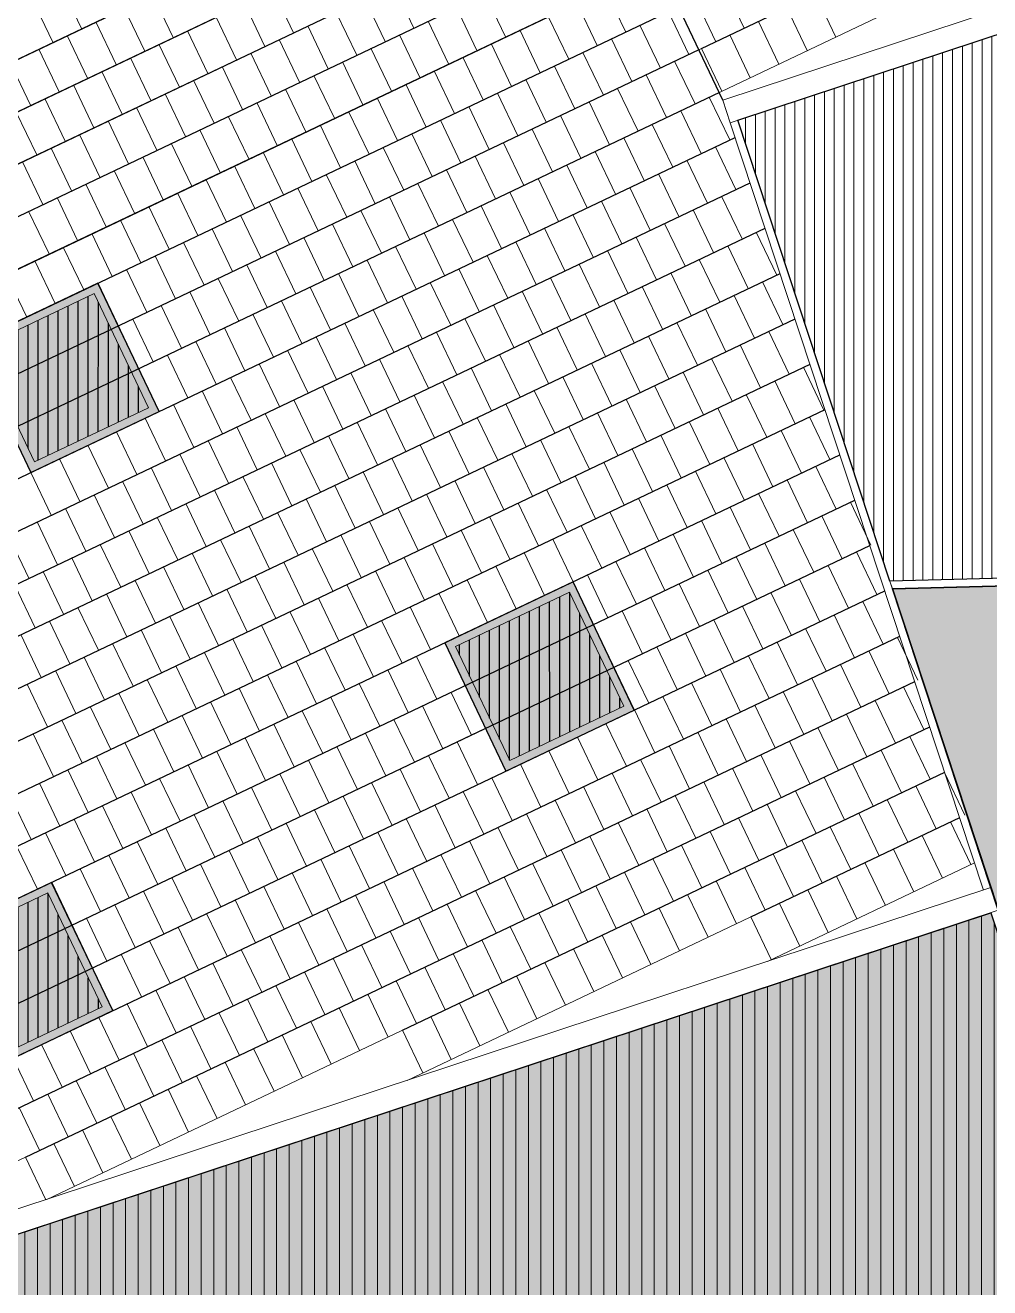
# Model space of a CAD drawing. Header units: metres. Extents: x 679599 to 680028, y 2748524 to 2748840.
# Drawn here: x 679663.39 to 679675.6, y 2748674.67 to 2748690.66 of the extents above; entities that cross this region are included whole.
import ezdxf

# ---------------------------------------------------------------- set-up
doc = ezdxf.new("R2010")
doc.units = ezdxf.units.M
doc.header["$LTSCALE"] = 5
doc.layers.add('00-AUX', color=2, linetype='Continuous', plot=False)
doc.layers.add('00-AUX Tree Pit', color=2, linetype='Continuous', plot=False)
for name, color, linetype, lineweight, plot in [('02-L-B-Channel', 140, 'Continuous', 5, False), ('02-L-B-Curb', 11, 'Continuous', 5, False), ('02-L-B-Gutter', 170, 'Continuous', 5, False)]:
    doc.layers.add(name, color=color, linetype=linetype, lineweight=lineweight, plot=plot)
for name, color, linetype, lineweight, true_color in [('02-L-Joints-Paviment_07_Precast Concrete Blocks 60X40', 7, 'Continuous', 5, 0x999999), ('03-TR-Pavement_02_Sealed Gravel', 7, 'Continuous', 5, 0x38321e), ('03-TR-Pavement_04_Dry Meadow_2', 7, 'Continuous', 5, 0xe2c75d), ('03-TR-Pavement_07_Precast Concrete Blocks 60X40', 7, 'Continuous', 5, 0x999999)]:
    doc.layers.add(name, color=color, linetype=linetype, lineweight=lineweight, true_color=true_color)
doc.layers.add('03-TR-Pavement_00_Dry Swale', color=7, linetype='Continuous', true_color=0x6e5d3a)
doc.layers.add('03-TR-Tree Pit_White', color=7, linetype='Continuous', true_color=0xfcfcfc)
doc.layers.add('03-TR-Pavement_04_Dry Meadow_', color=54, linetype='Continuous', lineweight=5)
doc.layers.add('04-BK-Tree Pit', color=6, linetype='Continuous', lineweight=5)
doc.layers.add('03-TR-Tree Pit_Green', color=46, linetype='Continuous')

# ---------------------------------------------------------------- blocks, each defined once
blk = doc.blocks.new('Escocell Quadrat')
at = {"layer": '03-TR-Tree Pit_Green'}
h = blk.add_hatch(dxfattribs=at)
h.set_pattern_fill('ANSI31', color=256, scale=0.04, angle=19.5514)
h.set_pattern_definition([(64.551379247, (-1794786.01457, -2189831.7944), (-0.114677314033, 0.0545720958565), [])])
h.paths.add_polyline_path([(-1.159, 0.359), (-2.759, 0.359), (-2.759, -1.241), (-1.159, -1.241)])
at = {"layer": '03-TR-Tree Pit_White'}
h = blk.add_hatch(color=256, dxfattribs=at)
h.dxf.hatch_style = 1
h.paths.add_polyline_path([(-2.859, 0.459), (-1.059, 0.459), (-1.059, -1.341), (-2.859, -1.341)])
at = {"ltscale": 0.3}
blk.add_lwpolyline([(-2.759, -1.241), (-1.159, -1.241), (-1.159, 0.359), (-2.759, 0.359)], close=True, dxfattribs=at)
at = {"layer": '02-L-B-Curb', "ltscale": 0.3}
blk.add_lwpolyline([(-2.859, -1.341), (-1.059, -1.341), (-1.059, 0.459), (-2.859, 0.459)], close=True, dxfattribs=at)

msp = doc.modelspace()

# ---------------------------------------------------------------- hatches: boundary and pattern name
at = {"layer": '03-TR-Pavement_00_Dry Swale', "ltscale": 0.3}
h = msp.add_hatch(dxfattribs=at)
h.set_pattern_fill('ANSI38', color=256, scale=0.0393, angle=315)
h.paths.add_polyline_path([(679677.036, 2748682.043), (679741.348, 2748683.712), (679741.767, 2748682.722), (679677.047, 2748681.043)], flags=16)
h.paths.add_polyline_path([(679744.176, 2748681.234), (679741.659, 2748685.273), (679697.808, 2748684.133), (679696.776, 2748684.105), (679696.777, 2748684.107), (679674.37, 2748683.524), (679675.712, 2748679.457)])
at = {"layer": '03-TR-Pavement_02_Sealed Gravel', "linetype": 'Continuous'}
h = msp.add_hatch(dxfattribs=at)
h.set_pattern_fill('ANSI31', color=256, scale=0.0393, angle=45)
h.set_pattern_definition([(90, (652974.11672, 2717198.73223), (-0.1247775, 0), [])])
h.paths.add_polyline_path([(679722.263, 2748703.307), (679726.603, 2748705.358), (679728.654, 2748701.019), (679724.315, 2748698.967)])
h.paths.add_polyline_path([(679741.598, 2748685.372), (679727.674, 2748707.713), (679672.412, 2748689.462), (679674.333, 2748683.624)])
at = {"layer": '03-TR-Pavement_04_Dry Meadow_', "linetype": 'Continuous'}
h = msp.add_hatch(dxfattribs=at)
h.set_pattern_fill('ANSI31', color=256, scale=0.0502, angle=45)
h.paths.add_polyline_path([(679675.614, 2748679.424), (679646.159, 2748669.696, 0.059065), (679658.889, 2748665.322, 0.177439), (679679.335, 2748668.166)])
h.paths.add_polyline_path([(679647.67, 2748667.684, -0.01484), (679644.536, 2748669.16), (679635.61, 2748666.212), (679651.811, 2748664.265, 0.114052)])
h.paths.add_polyline_path([(679651.867, 2748666.046, -0.047808), (679653.409, 2748664.072), (679674.409, 2748661.548, -0.099799), (679676.389, 2748665.507, -0.145707), (679658.635, 2748664.149, -0.03013)])
h.paths.add_polyline_path([(679679.911, 2748660.786), (679675.587, 2748661.306, 0.069752), (679675.219, 2748658.553)])
h.paths.add_polyline_path([(679679.728, 2748666.975, 0.178669), (679675.615, 2748661.403), (679681.816, 2748660.657)])
h.paths.add_polyline_path([(679711.728, 2748670.485), (679698.45, 2748673.093, 0.213675), (679684.065, 2748669.77, -0.035399), (679680.368, 2748667.362, 0.016103), (679679.815, 2748667.031), (679681.925, 2748660.644), (679681.956, 2748660.641), (679682.052, 2748660.686)])
h.paths.add_polyline_path([(679674.037, 2748657.991), (679674.037, 2748657.992, -0.078042), (679674.383, 2748661.45), (679653.478, 2748663.963, -0.114782), (679655.401, 2748658.336), (679654.208, 2748658.215, 0.136089), (679651.895, 2748664.154), (679635.645, 2748666.107), (679643.176, 2748643.305)])
at = {"layer": '03-TR-Pavement_04_Dry Meadow_2', "ltscale": 2, "transparency": 33554687}
h = msp.add_hatch(dxfattribs=at)
h.set_pattern_fill('AR-CONC', color=256, scale=0.0067, angle=290)
h.paths.add_polyline_path([(679675.614, 2748679.424), (679646.159, 2748669.696, 0.059065), (679658.889, 2748665.322, 0.177439), (679679.335, 2748668.166)])
h.paths.add_polyline_path([(679647.67, 2748667.684, -0.01484), (679644.536, 2748669.16), (679635.61, 2748666.212), (679651.811, 2748664.265, 0.114052)])
h.paths.add_polyline_path([(679651.867, 2748666.046, -0.047808), (679653.409, 2748664.072), (679674.409, 2748661.548, -0.099799), (679676.389, 2748665.507, -0.145707), (679658.635, 2748664.149, -0.03013)])
h.paths.add_polyline_path([(679679.911, 2748660.786), (679675.587, 2748661.306, 0.069752), (679675.219, 2748658.553)])
h.paths.add_polyline_path([(679679.728, 2748666.975, 0.178669), (679675.615, 2748661.403), (679681.816, 2748660.657)])
edge = h.paths.add_edge_path()
edge.add_arc((679694.439, 2748672.417), 3, -193.1437, 16.6989, ccw=False)
edge.add_arc((679694.968, 2748655.369), 18.063, 82.5424, 101.0129, ccw=False)
edge = h.paths.add_edge_path()
edge.add_line((679711.728, 2748670.485), (679698.45, 2748673.093))
edge.add_arc((679694.968, 2748655.369), 18.063, 78.887, 82.5422)
edge.add_arc((679694.968, 2748655.369), 18.063, 82.5422, 127.1322)
edge.add_arc((679665.231, 2748694.644), 31.2, 299.0226, 307.1322, ccw=False)
edge.add_arc((679685.219, 2748658.617), 10, 119.0226, 122.7128)
edge.add_line((679679.815, 2748667.031), (679681.925, 2748660.644))
edge.add_line((679681.925, 2748660.644), (679681.956, 2748660.641))
edge.add_line((679681.956, 2748660.641), (679682.052, 2748660.686))
edge.add_line((679682.052, 2748660.686), (679711.728, 2748670.485))
edge = h.paths.add_edge_path()
edge.add_arc((679652.332, 2748655.963), 3, 51.5648, 408.9175)
edge.add_line((679654.304, 2748658.225), (679655.401, 2748658.336))
edge.add_arc((679642.344, 2748657.015), 13.125, 5.776, 31.9675)
edge.add_line((679653.478, 2748663.963), (679674.383, 2748661.45))
edge.add_arc((679685.219, 2748658.617), 11.2, 165.3481, 183.198)
edge.add_line((679674.037, 2748657.992), (679674.037, 2748657.991))
edge.add_line((679674.037, 2748657.991), (679665.606, 2748653.979))
edge.add_line((679665.606, 2748653.979), (679665.082, 2748655.079))
edge.add_arc((679667.076, 2748655.867), 2.144, 149.0823, 201.5723, ccw=False)
edge.add_arc((679662.639, 2748658.469), 3, 330.0033, 621.2779)
edge.add_arc((679661.859, 2748653.384), 2.144, 29.3291, 81.2779, ccw=False)
edge.add_line((679663.728, 2748654.434), (679664.251, 2748653.334))
edge.add_line((679664.251, 2748653.334), (679643.176, 2748643.305))
edge.add_line((679643.176, 2748643.305), (679635.645, 2748666.107))
edge.add_line((679635.645, 2748666.107), (679651.895, 2748664.154))
edge.add_arc((679642.344, 2748657.015), 11.925, 6.2513, 36.775, ccw=False)

# ---------------------------------------------------------------- linework, layer by layer
at = {"layer": '00-AUX'}
for points in [[(679671.95, 2748690.369), (679908.36, 2748802.868)], [(679602.878, 2748661.487), (679670.371, 2748693.604)], [(679602.956, 2748660.859), (679670.63, 2748693.063)], [(679603.396, 2748660.404), (679670.889, 2748692.521)], [(679603.474, 2748659.776), (679671.147, 2748691.98)], [(679603.913, 2748659.321), (679671.406, 2748691.438)], [(679603.991, 2748658.694), (679671.664, 2748690.897)], [(679604.43, 2748658.238), (679671.923, 2748690.356)], [(679604.508, 2748657.611), (679672.181, 2748689.814)], [(679604.947, 2748657.155), (679672.378, 2748689.243)], [(679605.025, 2748656.528), (679672.567, 2748688.669)], [(679605.464, 2748656.072), (679672.757, 2748688.095)], [(679617.823, 2748661.289), (679672.946, 2748687.519)], [(679622.596, 2748662.896), (679673.136, 2748686.945)], [(679627.008, 2748664.331), (679673.325, 2748686.371)], [(679631.42, 2748665.766), (679673.515, 2748685.797)], [(679636.194, 2748667.373), (679673.704, 2748685.222)], [(679640.606, 2748668.808), (679673.894, 2748684.648)], [(679645.38, 2748670.415), (679674.083, 2748684.074)], [(679649.792, 2748671.85), (679674.273, 2748683.5)], [(679654.565, 2748673.458), (679674.462, 2748682.926)], [(679658.978, 2748674.893), (679674.652, 2748682.351)], [(679663.39, 2748676.328), (679674.841, 2748681.777)], [(679668.163, 2748677.935), (679675.031, 2748681.203)], [(679672.575, 2748679.37), (679675.22, 2748680.629)]]:
    msp.add_lwpolyline(points, dxfattribs=at)
at = {"layer": '00-AUX', "ltscale": 0.3}
msp.add_lwpolyline([(679727.674, 2748707.713), (679741.598, 2748685.372), (679674.336, 2748683.624), (679672.413, 2748689.46)], close=True, dxfattribs=at)
at = {"layer": '00-AUX', "color": 3}
msp.add_lwpolyline([(679672.221, 2748689.714), (679666.325, 2748702.106)], dxfattribs=at)
at = {"layer": '00-AUX'}
for points in [[(679674.368, 2748683.525), (679741.659, 2748685.273), (679744.176, 2748681.234), (679675.709, 2748679.456)], [(679744.176, 2748681.234), (679741.659, 2748685.273), (679697.808, 2748684.133), (679696.776, 2748684.105), (679696.777, 2748684.107), (679674.37, 2748683.524), (679675.712, 2748679.457)]]:
    msp.add_lwpolyline(points, close=True, dxfattribs=at)
at = {"layer": '00-AUX', "ltscale": 0.3}
msp.add_lwpolyline([(679635.61, 2748666.212), (679675.614, 2748679.424), (679681.816, 2748660.657), (679635.61, 2748666.212)], dxfattribs=at)
at = {"layer": '00-AUX Tree Pit', "ltscale": 0.3}
for points in [[(679663.458, 2748684.998), (679665.083, 2748685.772), (679664.309, 2748687.397), (679662.684, 2748686.624)], [(679669.475, 2748681.216), (679671.1, 2748681.99), (679670.327, 2748683.615), (679668.701, 2748682.842)], [(679662.87, 2748677.41), (679664.496, 2748678.183), (679663.722, 2748679.808), (679662.097, 2748679.035)]]:
    msp.add_lwpolyline(points, close=True, dxfattribs=at)
at = {"layer": '02-L-B-Channel'}
msp.add_lwpolyline([(679672.221, 2748689.714), (679727.609, 2748708.007), (679727.772, 2748707.745), (679672.316, 2748689.429)], close=True, dxfattribs=at)
msp.add_lwpolyline([(679674.368, 2748683.525), (679675.615, 2748679.741)], dxfattribs=at)
at = {"layer": '02-L-B-Curb'}
for points in [[(679672.316, 2748689.429), (679675.523, 2748679.71)], [(679672.413, 2748689.46), (679675.615, 2748679.741)]]:
    msp.add_lwpolyline(points, dxfattribs=at)
at = {"layer": '02-L-B-Curb', "ltscale": 0.3}
msp.add_lwpolyline([(679741.659, 2748685.273), (679674.368, 2748683.525), (679674.336, 2748683.624), (679741.6, 2748685.369)], dxfattribs=at)
at = {"layer": '02-L-B-Gutter'}
msp.add_lwpolyline([(679635.61, 2748666.212), (679635.516, 2748666.498), (679675.615, 2748679.741), (679675.709, 2748679.456), (679635.61, 2748666.212)], dxfattribs=at)
at = {"layer": '02-L-Joints-Paviment_07_Precast Concrete Blocks 60X40'}
for points in [[(679663.842, 2748691.161), (679664.1, 2748690.62)], [(679668.049, 2748691.17), (679668.307, 2748690.628)], [(679672.234, 2748691.168), (679672.492, 2748690.626)], [(679663.48, 2748690.989), (679663.739, 2748690.448)], [(679665.003, 2748691.05), (679665.262, 2748690.508)], [(679666.526, 2748691.11), (679666.784, 2748690.568)], [(679667.687, 2748690.998), (679667.946, 2748690.457)], [(679669.21, 2748691.058), (679669.469, 2748690.517)], [(679670.733, 2748691.118), (679670.991, 2748690.577)], [(679671.873, 2748690.996), (679672.131, 2748690.454)], [(679673.395, 2748691.056), (679673.652, 2748690.514)], [(679664.642, 2748690.878), (679664.901, 2748690.336)], [(679666.165, 2748690.938), (679666.423, 2748690.396)], [(679667.326, 2748690.826), (679667.585, 2748690.285)], [(679668.849, 2748690.886), (679669.108, 2748690.345)], [(679670.372, 2748690.946), (679670.63, 2748690.405)], [(679671.533, 2748690.835), (679671.792, 2748690.293)], [(679673.033, 2748690.884), (679673.291, 2748690.342)], [(679664.281, 2748690.706), (679664.539, 2748690.164)], [(679665.804, 2748690.766), (679666.062, 2748690.225)], [(679666.965, 2748690.654), (679667.224, 2748690.113)], [(679668.488, 2748690.714), (679668.746, 2748690.173)], [(679670.01, 2748690.775), (679670.269, 2748690.233)], [(679671.172, 2748690.663), (679671.431, 2748690.121)], [(679672.672, 2748690.712), (679672.93, 2748690.17)], [(679663.92, 2748690.534), (679664.178, 2748689.993)], [(679665.442, 2748690.594), (679665.701, 2748690.053)], [(679668.127, 2748690.543), (679668.385, 2748690.001)], [(679669.649, 2748690.603), (679669.908, 2748690.061)], [(679672.311, 2748690.54), (679672.569, 2748689.999)], [(679663.558, 2748690.362), (679663.817, 2748689.821)], [(679665.081, 2748690.422), (679665.34, 2748689.881)], [(679666.604, 2748690.482), (679666.862, 2748689.941)], [(679667.765, 2748690.371), (679668.024, 2748689.829)], [(679669.288, 2748690.431), (679669.547, 2748689.889)], [(679670.811, 2748690.491), (679671.069, 2748689.95)], [(679671.95, 2748690.369), (679672.208, 2748689.827)], [(679663.197, 2748690.19), (679663.456, 2748689.649)], [(679664.72, 2748690.25), (679664.979, 2748689.709)], [(679666.243, 2748690.311), (679666.501, 2748689.769)], [(679667.404, 2748690.199), (679667.663, 2748689.657)], [(679668.927, 2748690.259), (679669.185, 2748689.717)], [(679670.45, 2748690.319), (679670.708, 2748689.778)], [(679671.611, 2748690.207), (679671.87, 2748689.666)], [(679664.359, 2748690.078), (679664.617, 2748689.537)], [(679665.881, 2748690.139), (679666.14, 2748689.597)], [(679667.043, 2748690.027), (679667.302, 2748689.485)], [(679668.566, 2748690.087), (679668.824, 2748689.546)], [(679670.088, 2748690.147), (679670.347, 2748689.606)], [(679671.25, 2748690.035), (679671.509, 2748689.494)], [(679663.998, 2748689.907), (679664.256, 2748689.365)], [(679665.52, 2748689.967), (679665.779, 2748689.425)], [(679666.682, 2748689.855), (679666.94, 2748689.314)], [(679668.205, 2748689.915), (679668.463, 2748689.374)], [(679669.727, 2748689.975), (679669.986, 2748689.434)], [(679670.889, 2748689.864), (679671.147, 2748689.322)], [(679663.636, 2748689.735), (679663.895, 2748689.193)], [(679665.159, 2748689.795), (679665.418, 2748689.253)], [(679667.843, 2748689.743), (679668.102, 2748689.202)], [(679669.366, 2748689.803), (679669.625, 2748689.262)], [(679672.05, 2748689.752), (679672.309, 2748689.21)], [(679663.275, 2748689.563), (679663.534, 2748689.021)], [(679664.798, 2748689.623), (679665.056, 2748689.082)], [(679666.321, 2748689.683), (679666.579, 2748689.142)], [(679667.482, 2748689.571), (679667.741, 2748689.03)], [(679669.005, 2748689.632), (679669.263, 2748689.09)], [(679670.528, 2748689.692), (679670.786, 2748689.15)], [(679671.689, 2748689.58), (679671.948, 2748689.039)], [(679664.437, 2748689.451), (679664.695, 2748688.91)], [(679665.959, 2748689.511), (679666.218, 2748688.97)], [(679667.121, 2748689.4), (679667.38, 2748688.858)], [(679668.644, 2748689.46), (679668.902, 2748688.918)], [(679670.166, 2748689.52), (679670.425, 2748688.978)], [(679671.328, 2748689.408), (679671.587, 2748688.867)], [(679664.076, 2748689.279), (679664.334, 2748688.738)], [(679665.598, 2748689.339), (679665.857, 2748688.798)], [(679666.76, 2748689.228), (679667.018, 2748688.686)], [(679668.283, 2748689.288), (679668.541, 2748688.746)], [(679669.805, 2748689.348), (679670.064, 2748688.807)], [(679670.967, 2748689.236), (679671.225, 2748688.695)], [(679663.714, 2748689.107), (679663.973, 2748688.566)], [(679665.237, 2748689.168), (679665.496, 2748688.626)], [(679666.399, 2748689.056), (679666.657, 2748688.514)], [(679667.921, 2748689.116), (679668.18, 2748688.574)], [(679669.444, 2748689.176), (679669.703, 2748688.635)], [(679670.606, 2748689.064), (679670.864, 2748688.523)], [(679672.128, 2748689.124), (679672.387, 2748688.583)], [(679663.353, 2748688.935), (679663.612, 2748688.394)], [(679664.876, 2748688.996), (679665.134, 2748688.454)], [(679667.56, 2748688.944), (679667.819, 2748688.403)], [(679669.083, 2748689.004), (679669.341, 2748688.463)], [(679671.767, 2748688.953), (679672.026, 2748688.411)], [(679664.515, 2748688.824), (679664.773, 2748688.282)], [(679666.037, 2748688.884), (679666.296, 2748688.342)], [(679667.199, 2748688.772), (679667.458, 2748688.231)], [(679668.722, 2748688.832), (679668.98, 2748688.291)], [(679670.244, 2748688.892), (679670.503, 2748688.351)], [(679671.406, 2748688.781), (679671.664, 2748688.239)], [(679664.153, 2748688.652), (679664.412, 2748688.11)], [(679665.676, 2748688.712), (679665.935, 2748688.171)], [(679666.838, 2748688.6), (679667.096, 2748688.059)], [(679668.36, 2748688.66), (679668.619, 2748688.119)], [(679669.883, 2748688.721), (679670.142, 2748688.179)], [(679671.045, 2748688.609), (679671.303, 2748688.067)], [(679663.792, 2748688.48), (679664.051, 2748687.939)], [(679665.315, 2748688.54), (679665.574, 2748687.999)], [(679666.477, 2748688.428), (679666.735, 2748687.887)], [(679667.999, 2748688.489), (679668.258, 2748687.947)], [(679669.522, 2748688.549), (679669.781, 2748688.007)], [(679670.684, 2748688.437), (679670.942, 2748687.896)], [(679672.206, 2748688.497), (679672.465, 2748687.956)], [(679663.431, 2748688.308), (679663.69, 2748687.767)], [(679664.954, 2748688.368), (679665.212, 2748687.827)], [(679666.115, 2748688.257), (679666.374, 2748687.715)], [(679667.638, 2748688.317), (679667.897, 2748687.775)], [(679669.161, 2748688.377), (679669.419, 2748687.835)], [(679670.322, 2748688.265), (679670.581, 2748687.724)], [(679671.845, 2748688.325), (679672.104, 2748687.784)], [(679664.593, 2748688.196), (679664.851, 2748687.655)], [(679667.277, 2748688.145), (679667.535, 2748687.603)], [(679668.8, 2748688.205), (679669.058, 2748687.664)], [(679671.484, 2748688.153), (679671.742, 2748687.612)], [(679664.231, 2748688.025), (679664.49, 2748687.483)], [(679665.754, 2748688.085), (679666.013, 2748687.543)], [(679666.916, 2748687.973), (679667.174, 2748687.431)], [(679668.438, 2748688.033), (679668.697, 2748687.492)], [(679669.961, 2748688.093), (679670.22, 2748687.552)], [(679671.123, 2748687.981), (679671.381, 2748687.44)], [(679672.645, 2748688.042), (679672.904, 2748687.5)], [(679663.87, 2748687.853), (679664.129, 2748687.311)], [(679665.393, 2748687.913), (679665.652, 2748687.371)], [(679666.555, 2748687.801), (679666.813, 2748687.26)], [(679668.077, 2748687.861), (679668.336, 2748687.32)], [(679669.6, 2748687.921), (679669.859, 2748687.38)], [(679670.762, 2748687.81), (679671.02, 2748687.268)], [(679672.284, 2748687.87), (679672.543, 2748687.328)], [(679663.509, 2748687.681), (679663.768, 2748687.139)], [(679665.032, 2748687.741), (679665.29, 2748687.199)], [(679666.193, 2748687.629), (679666.452, 2748687.088)], [(679667.716, 2748687.689), (679667.975, 2748687.148)], [(679669.239, 2748687.749), (679669.497, 2748687.208)], [(679670.4, 2748687.638), (679670.659, 2748687.096)], [(679671.923, 2748687.698), (679672.182, 2748687.156)], [(679663.148, 2748687.509), (679663.406, 2748686.967)], [(679664.671, 2748687.569), (679664.929, 2748687.028)], [(679665.832, 2748687.457), (679666.091, 2748686.916)], [(679667.355, 2748687.517), (679667.613, 2748686.976)], [(679668.878, 2748687.578), (679669.136, 2748687.036)], [(679670.039, 2748687.466), (679670.298, 2748686.924)], [(679671.562, 2748687.526), (679671.82, 2748686.985)], [(679666.994, 2748687.346), (679667.252, 2748686.804)], [(679668.516, 2748687.406), (679668.775, 2748686.864)], [(679671.201, 2748687.354), (679671.459, 2748686.813)], [(679672.724, 2748687.413), (679672.982, 2748686.872)], [(679665.471, 2748687.285), (679665.73, 2748686.744)], [(679666.633, 2748687.174), (679666.891, 2748686.632)], [(679668.155, 2748687.234), (679668.414, 2748686.692)], [(679669.678, 2748687.294), (679669.937, 2748686.753)], [(679670.839, 2748687.182), (679671.098, 2748686.641)], [(679672.363, 2748687.242), (679672.621, 2748686.7)], [(679665.11, 2748687.114), (679665.368, 2748686.572)], [(679666.271, 2748687.002), (679666.53, 2748686.46)], [(679667.794, 2748687.062), (679668.053, 2748686.521)], [(679669.317, 2748687.122), (679669.575, 2748686.581)], [(679670.478, 2748687.01), (679670.737, 2748686.469)], [(679672.001, 2748687.07), (679672.26, 2748686.528)], [(679664.749, 2748686.942), (679665.007, 2748686.4)], [(679665.91, 2748686.83), (679666.169, 2748686.288)], [(679667.433, 2748686.89), (679667.691, 2748686.349)], [(679668.956, 2748686.95), (679669.214, 2748686.409)], [(679670.117, 2748686.838), (679670.376, 2748686.297)], [(679671.64, 2748686.898), (679671.899, 2748686.356)], [(679665.549, 2748686.658), (679665.807, 2748686.117)], [(679667.072, 2748686.718), (679667.33, 2748686.177)], [(679668.594, 2748686.778), (679668.853, 2748686.237)], [(679669.756, 2748686.667), (679670.014, 2748686.125)], [(679671.279, 2748686.726), (679671.538, 2748686.185)], [(679672.802, 2748686.786), (679673.06, 2748686.245)], [(679666.71, 2748686.546), (679666.969, 2748686.005)], [(679668.233, 2748686.606), (679668.492, 2748686.065)], [(679670.918, 2748686.554), (679671.176, 2748686.013)], [(679672.441, 2748686.614), (679672.699, 2748686.073)], [(679665.188, 2748686.486), (679665.446, 2748685.945)], [(679666.349, 2748686.374), (679666.608, 2748685.833)], [(679667.872, 2748686.435), (679668.131, 2748685.893)], [(679669.395, 2748686.495), (679669.653, 2748685.953)], [(679670.557, 2748686.382), (679670.815, 2748685.841)], [(679672.079, 2748686.442), (679672.338, 2748685.901)], [(679665.988, 2748686.203), (679666.247, 2748685.661)], [(679667.511, 2748686.263), (679667.769, 2748685.721)], [(679669.034, 2748686.323), (679669.292, 2748685.781)], [(679670.195, 2748686.21), (679670.454, 2748685.669)], [(679671.718, 2748686.271), (679671.977, 2748685.729)], [(679673.241, 2748686.331), (679673.499, 2748685.789)], [(679665.627, 2748686.031), (679665.885, 2748685.489)], [(679667.15, 2748686.091), (679667.408, 2748685.549)], [(679668.672, 2748686.151), (679668.931, 2748685.61)], [(679669.834, 2748686.039), (679670.093, 2748685.497)], [(679671.357, 2748686.099), (679671.616, 2748685.557)], [(679672.88, 2748686.159), (679673.138, 2748685.617)], [(679665.266, 2748685.859), (679665.524, 2748685.317)], [(679666.788, 2748685.919), (679667.047, 2748685.378)], [(679668.311, 2748685.979), (679668.57, 2748685.438)], [(679669.473, 2748685.867), (679669.732, 2748685.325)], [(679670.996, 2748685.927), (679671.254, 2748685.385)], [(679672.518, 2748685.987), (679672.777, 2748685.445)], [(679666.427, 2748685.747), (679666.686, 2748685.206)], [(679667.95, 2748685.807), (679668.209, 2748685.266)], [(679670.635, 2748685.755), (679670.893, 2748685.213)], [(679672.157, 2748685.815), (679672.416, 2748685.274)], [(679673.319, 2748685.703), (679673.577, 2748685.162)], [(679664.905, 2748685.687), (679665.163, 2748685.145)], [(679666.066, 2748685.575), (679666.325, 2748685.034)], [(679667.589, 2748685.635), (679667.847, 2748685.094)], [(679669.112, 2748685.695), (679669.37, 2748685.153)], [(679670.273, 2748685.583), (679670.532, 2748685.042)], [(679671.796, 2748685.643), (679672.055, 2748685.102)], [(679664.543, 2748685.515), (679664.802, 2748684.974)], [(679665.705, 2748685.403), (679665.963, 2748684.862)], [(679667.228, 2748685.463), (679667.486, 2748684.922)], [(679668.751, 2748685.523), (679669.009, 2748684.981)], [(679669.912, 2748685.411), (679670.171, 2748684.87)], [(679671.435, 2748685.471), (679671.693, 2748684.93)], [(679672.958, 2748685.531), (679673.216, 2748684.99)], [(679664.182, 2748685.343), (679664.441, 2748684.802)], [(679665.344, 2748685.231), (679665.602, 2748684.69)], [(679666.866, 2748685.292), (679667.125, 2748684.75)], [(679668.389, 2748685.351), (679668.648, 2748684.81)], [(679669.551, 2748685.239), (679669.81, 2748684.698)], [(679671.074, 2748685.299), (679671.332, 2748684.758)], [(679672.596, 2748685.36), (679672.855, 2748684.818)], [(679663.821, 2748685.171), (679664.08, 2748684.63)], [(679664.982, 2748685.06), (679665.241, 2748684.518)], [(679666.505, 2748685.12), (679666.764, 2748684.578)], [(679668.028, 2748685.179), (679668.287, 2748684.638)], [(679669.19, 2748685.067), (679669.448, 2748684.526)], [(679670.713, 2748685.128), (679670.971, 2748684.586)], [(679672.235, 2748685.188), (679672.494, 2748684.646)], [(679673.397, 2748685.076), (679673.655, 2748684.535)], [(679663.46, 2748684.999), (679663.718, 2748684.458)], [(679666.144, 2748684.948), (679666.403, 2748684.406)], [(679667.667, 2748685.007), (679667.926, 2748684.466)], [(679670.351, 2748684.956), (679670.61, 2748684.414)], [(679671.874, 2748685.016), (679672.133, 2748684.474)], [(679673.036, 2748684.904), (679673.294, 2748684.363)], [(679664.621, 2748684.888), (679664.88, 2748684.346)], [(679665.783, 2748684.776), (679666.041, 2748684.235)], [(679667.306, 2748684.835), (679667.564, 2748684.294)], [(679668.829, 2748684.896), (679669.087, 2748684.354)], [(679669.99, 2748684.784), (679670.249, 2748684.242)], [(679671.513, 2748684.844), (679671.771, 2748684.303)], [(679664.26, 2748684.716), (679664.519, 2748684.174)], [(679665.422, 2748684.604), (679665.68, 2748684.063)], [(679666.945, 2748684.664), (679667.203, 2748684.122)], [(679668.467, 2748684.724), (679668.726, 2748684.182)], [(679669.629, 2748684.612), (679669.888, 2748684.07)], [(679671.152, 2748684.672), (679671.41, 2748684.131)], [(679672.674, 2748684.732), (679672.933, 2748684.191)], [(679673.836, 2748684.621), (679674.094, 2748684.079)], [(679663.899, 2748684.544), (679664.157, 2748684.002)], [(679665.06, 2748684.432), (679665.319, 2748683.891)], [(679666.583, 2748684.492), (679666.842, 2748683.95)], [(679668.106, 2748684.552), (679668.365, 2748684.01)], [(679669.268, 2748684.44), (679669.526, 2748683.899)], [(679670.79, 2748684.5), (679671.049, 2748683.959)], [(679672.313, 2748684.56), (679672.572, 2748684.019)], [(679673.475, 2748684.449), (679673.733, 2748683.907)], [(679663.538, 2748684.372), (679663.796, 2748683.831)], [(679664.699, 2748684.26), (679664.958, 2748683.719)], [(679666.222, 2748684.32), (679666.481, 2748683.778)], [(679667.745, 2748684.38), (679668.004, 2748683.838)], [(679668.907, 2748684.268), (679669.165, 2748683.727)], [(679670.429, 2748684.328), (679670.688, 2748683.787)], [(679671.952, 2748684.389), (679672.21, 2748683.847)], [(679673.113, 2748684.277), (679673.372, 2748683.735)], [(679663.177, 2748684.2), (679663.435, 2748683.659)], [(679665.861, 2748684.148), (679666.12, 2748683.606)], [(679667.384, 2748684.208), (679667.642, 2748683.667)], [(679670.068, 2748684.156), (679670.327, 2748683.615)], [(679671.591, 2748684.217), (679671.849, 2748683.675)], [(679672.752, 2748684.105), (679673.011, 2748683.563)], [(679664.338, 2748684.088), (679664.597, 2748683.547)], [(679665.5, 2748683.976), (679665.758, 2748683.435)], [(679667.023, 2748684.036), (679667.281, 2748683.495)], [(679668.545, 2748684.096), (679668.804, 2748683.555)], [(679669.707, 2748683.985), (679669.965, 2748683.443)], [(679671.23, 2748684.045), (679671.488, 2748683.503)], [(679673.914, 2748683.993), (679674.172, 2748683.452)], [(679663.977, 2748683.917), (679664.235, 2748683.375)], [(679665.139, 2748683.804), (679665.397, 2748683.263)], [(679666.661, 2748683.864), (679666.92, 2748683.323)], [(679668.184, 2748683.924), (679668.443, 2748683.383)], [(679669.346, 2748683.813), (679669.604, 2748683.271)], [(679670.868, 2748683.873), (679671.127, 2748683.332)], [(679672.391, 2748683.933), (679672.65, 2748683.392)], [(679673.553, 2748683.821), (679673.811, 2748683.28)], [(679663.616, 2748683.745), (679663.874, 2748683.203)], [(679664.778, 2748683.632), (679665.036, 2748683.091)], [(679666.3, 2748683.692), (679666.559, 2748683.151)], [(679667.823, 2748683.753), (679668.082, 2748683.211)], [(679668.984, 2748683.641), (679669.243, 2748683.099)], [(679670.507, 2748683.701), (679670.766, 2748683.16)], [(679672.03, 2748683.761), (679672.288, 2748683.22)], [(679673.191, 2748683.649), (679673.45, 2748683.108)], [(679663.255, 2748683.573), (679663.513, 2748683.031)], [(679664.416, 2748683.46), (679664.675, 2748682.919)], [(679665.939, 2748683.521), (679666.198, 2748682.979)], [(679667.462, 2748683.581), (679667.72, 2748683.039)], [(679668.623, 2748683.469), (679668.882, 2748682.928)], [(679671.669, 2748683.589), (679671.927, 2748683.048)], [(679672.83, 2748683.478), (679673.089, 2748682.936)], [(679665.578, 2748683.349), (679665.836, 2748682.807)], [(679667.101, 2748683.409), (679667.359, 2748682.867)], [(679671.308, 2748683.417), (679671.566, 2748682.876)], [(679672.469, 2748683.306), (679672.728, 2748682.764)], [(679673.992, 2748683.366), (679674.25, 2748682.824)], [(679664.055, 2748683.289), (679664.314, 2748682.747)], [(679665.217, 2748683.177), (679665.475, 2748682.635)], [(679666.739, 2748683.237), (679666.998, 2748682.695)], [(679668.262, 2748683.297), (679668.521, 2748682.756)], [(679670.946, 2748683.246), (679671.205, 2748682.704)], [(679673.631, 2748683.194), (679673.889, 2748682.653)], [(679663.694, 2748683.117), (679663.953, 2748682.575)], [(679664.855, 2748683.005), (679665.114, 2748682.463)], [(679666.378, 2748683.065), (679666.637, 2748682.524)], [(679667.901, 2748683.125), (679668.159, 2748682.584)], [(679672.108, 2748683.134), (679672.366, 2748682.592)], [(679673.269, 2748683.022), (679673.528, 2748682.481)], [(679663.333, 2748682.945), (679663.591, 2748682.403)], [(679664.494, 2748682.833), (679664.753, 2748682.292)], [(679666.017, 2748682.893), (679666.276, 2748682.352)], [(679667.54, 2748682.953), (679667.798, 2748682.412)], [(679671.747, 2748682.962), (679672.005, 2748682.421)], [(679672.908, 2748682.85), (679673.167, 2748682.309)], [(679674.431, 2748682.911), (679674.689, 2748682.369)], [(679664.133, 2748682.661), (679664.392, 2748682.12)], [(679665.656, 2748682.721), (679665.914, 2748682.18)], [(679667.179, 2748682.782), (679667.437, 2748682.24)], [(679668.34, 2748682.67), (679668.599, 2748682.128)], [(679671.385, 2748682.79), (679671.644, 2748682.249)], [(679672.547, 2748682.678), (679672.806, 2748682.137)], [(679674.07, 2748682.739), (679674.328, 2748682.197)], [(679665.295, 2748682.549), (679665.553, 2748682.008)], [(679666.817, 2748682.61), (679667.076, 2748682.068)], [(679671.024, 2748682.618), (679671.283, 2748682.077)], [(679672.186, 2748682.506), (679672.444, 2748681.965)], [(679673.709, 2748682.567), (679673.967, 2748682.026)], [(679663.772, 2748682.489), (679664.03, 2748681.948)], [(679664.933, 2748682.378), (679665.192, 2748681.836)], [(679666.456, 2748682.438), (679666.715, 2748681.896)], [(679667.979, 2748682.498), (679668.237, 2748681.957)], [(679673.347, 2748682.395), (679673.606, 2748681.854)], [(679663.411, 2748682.317), (679663.669, 2748681.776)], [(679664.572, 2748682.206), (679664.831, 2748681.664)], [(679666.095, 2748682.266), (679666.353, 2748681.724)], [(679667.618, 2748682.326), (679667.876, 2748681.785)], [(679668.779, 2748682.214), (679669.038, 2748681.673)], [(679671.825, 2748682.335), (679672.083, 2748681.793)], [(679672.986, 2748682.223), (679673.245, 2748681.682)], [(679674.509, 2748682.283), (679674.767, 2748681.742)], [(679664.211, 2748682.034), (679664.47, 2748681.492)], [(679665.734, 2748682.094), (679665.992, 2748681.553)], [(679667.256, 2748682.154), (679667.515, 2748681.613)], [(679668.418, 2748682.042), (679668.677, 2748681.501)], [(679671.463, 2748682.163), (679671.722, 2748681.621)], [(679672.625, 2748682.051), (679672.884, 2748681.51)], [(679674.148, 2748682.112), (679674.406, 2748681.57)], [(679663.85, 2748681.862), (679664.108, 2748681.321)], [(679665.373, 2748681.922), (679665.631, 2748681.381)], [(679666.895, 2748681.982), (679667.154, 2748681.441)], [(679668.057, 2748681.871), (679668.315, 2748681.329)], [(679671.102, 2748681.991), (679671.361, 2748681.449)], [(679672.264, 2748681.88), (679672.522, 2748681.338)], [(679673.787, 2748681.94), (679674.045, 2748681.398)], [(679665.011, 2748681.75), (679665.27, 2748681.209)], [(679666.534, 2748681.81), (679666.793, 2748681.269)], [(679667.696, 2748681.699), (679667.954, 2748681.157)], [(679670.741, 2748681.819), (679671, 2748681.278)], [(679671.903, 2748681.708), (679672.161, 2748681.166)], [(679673.425, 2748681.768), (679673.684, 2748681.226)], [(679663.489, 2748681.69), (679663.747, 2748681.149)], [(679664.65, 2748681.578), (679664.909, 2748681.037)], [(679666.173, 2748681.639), (679666.431, 2748681.097)], [(679668.857, 2748681.587), (679669.116, 2748681.046)], [(679670.38, 2748681.647), (679670.638, 2748681.106)], [(679673.064, 2748681.596), (679673.323, 2748681.054)], [(679674.587, 2748681.656), (679674.845, 2748681.115)], [(679664.289, 2748681.407), (679664.548, 2748680.865)], [(679665.812, 2748681.467), (679666.07, 2748680.925)], [(679667.334, 2748681.527), (679667.593, 2748680.985)], [(679668.496, 2748681.415), (679668.754, 2748680.874)], [(679670.019, 2748681.475), (679670.277, 2748680.934)], [(679671.541, 2748681.536), (679671.8, 2748680.994)], [(679672.703, 2748681.424), (679672.961, 2748680.883)], [(679674.226, 2748681.484), (679674.484, 2748680.943)], [(679663.928, 2748681.235), (679664.186, 2748680.693)], [(679665.45, 2748681.295), (679665.709, 2748680.753)], [(679666.973, 2748681.355), (679667.232, 2748680.814)], [(679668.135, 2748681.243), (679668.393, 2748680.702)], [(679669.657, 2748681.303), (679669.916, 2748680.762)], [(679671.18, 2748681.364), (679671.439, 2748680.823)], [(679672.342, 2748681.252), (679672.6, 2748680.711)], [(679673.864, 2748681.312), (679674.123, 2748680.771)], [(679663.567, 2748681.063), (679663.825, 2748680.521)], [(679665.089, 2748681.123), (679665.348, 2748680.582)], [(679666.612, 2748681.183), (679666.871, 2748680.642)], [(679667.774, 2748681.071), (679668.032, 2748680.53)], [(679669.296, 2748681.131), (679669.555, 2748680.59)], [(679670.819, 2748681.192), (679671.078, 2748680.651)], [(679671.981, 2748681.08), (679672.239, 2748680.539)], [(679673.503, 2748681.14), (679673.762, 2748680.599)], [(679675.026, 2748681.201), (679675.285, 2748680.659)], [(679664.728, 2748680.951), (679664.987, 2748680.41)], [(679666.251, 2748681.011), (679666.509, 2748680.47)], [(679667.412, 2748680.899), (679667.671, 2748680.358)], [(679668.935, 2748680.96), (679669.194, 2748680.418)], [(679670.458, 2748681.02), (679670.716, 2748680.479)], [(679671.619, 2748680.908), (679671.878, 2748680.367)], [(679673.142, 2748680.969), (679673.401, 2748680.427)], [(679674.665, 2748681.029), (679674.923, 2748680.487)], [(679663.205, 2748680.891), (679663.464, 2748680.349)], [(679664.367, 2748680.779), (679664.625, 2748680.238)], [(679665.89, 2748680.839), (679666.148, 2748680.298)], [(679668.574, 2748680.788), (679668.832, 2748680.246)], [(679670.097, 2748680.848), (679670.355, 2748680.307)], [(679672.781, 2748680.797), (679673.039, 2748680.255)], [(679674.304, 2748680.857), (679674.562, 2748680.315)], [(679664.006, 2748680.607), (679664.264, 2748680.066)], [(679665.528, 2748680.667), (679665.787, 2748680.126)], [(679667.051, 2748680.728), (679667.31, 2748680.186)], [(679668.213, 2748680.616), (679668.471, 2748680.074)], [(679669.735, 2748680.676), (679669.994, 2748680.135)], [(679671.258, 2748680.737), (679671.517, 2748680.195)], [(679672.42, 2748680.625), (679672.678, 2748680.083)], [(679673.942, 2748680.685), (679674.201, 2748680.143)], [(679663.645, 2748680.435), (679663.903, 2748679.894)], [(679665.167, 2748680.496), (679665.426, 2748679.954)], [(679666.69, 2748680.556), (679666.949, 2748680.014)], [(679667.852, 2748680.444), (679668.11, 2748679.903)], [(679669.374, 2748680.505), (679669.633, 2748679.963)], [(679670.897, 2748680.565), (679671.156, 2748680.023)], [(679672.059, 2748680.453), (679672.317, 2748679.912)], [(679673.581, 2748680.513), (679673.84, 2748679.972)], [(679675.104, 2748680.574), (679675.362, 2748680.032)], [(679663.283, 2748680.264), (679663.542, 2748679.722)], [(679664.806, 2748680.324), (679665.065, 2748679.782)], [(679666.329, 2748680.384), (679666.587, 2748679.842)], [(679667.49, 2748680.272), (679667.749, 2748679.731)], [(679669.013, 2748680.333), (679669.272, 2748679.791)], [(679670.536, 2748680.393), (679670.794, 2748679.851)], [(679671.697, 2748680.281), (679671.956, 2748679.74)], [(679673.22, 2748680.341), (679673.479, 2748679.8)], [(679674.743, 2748680.402), (679675.001, 2748679.86)], [(679664.445, 2748680.152), (679664.703, 2748679.61)], [(679665.968, 2748680.212), (679666.226, 2748679.671)], [(679667.129, 2748680.1), (679667.388, 2748679.559)], [(679668.652, 2748680.161), (679668.91, 2748679.619)], [(679670.175, 2748680.221), (679670.433, 2748679.68)], [(679671.336, 2748680.109), (679671.595, 2748679.568)], [(679672.859, 2748680.169), (679673.117, 2748679.628)], [(679674.381, 2748680.23), (679674.64, 2748679.688)], [(679664.084, 2748679.98), (679664.342, 2748679.439)], [(679665.606, 2748680.04), (679665.865, 2748679.499)], [(679668.291, 2748679.989), (679668.549, 2748679.448)], [(679669.813, 2748680.049), (679670.072, 2748679.508)], [(679672.498, 2748679.997), (679672.756, 2748679.456)], [(679674.02, 2748680.058), (679674.279, 2748679.516)], [(679665.245, 2748679.868), (679665.504, 2748679.327)], [(679666.768, 2748679.928), (679667.026, 2748679.387)], [(679667.929, 2748679.817), (679668.188, 2748679.276)], [(679669.452, 2748679.877), (679669.711, 2748679.336)], [(679670.975, 2748679.937), (679671.233, 2748679.396)], [(679672.136, 2748679.826), (679672.395, 2748679.284)], [(679673.659, 2748679.886), (679673.918, 2748679.345)], [(679664.884, 2748679.696), (679665.143, 2748679.155)], [(679666.407, 2748679.756), (679666.665, 2748679.215)], [(679667.568, 2748679.645), (679667.827, 2748679.104)], [(679669.091, 2748679.705), (679669.35, 2748679.164)], [(679670.614, 2748679.765), (679670.872, 2748679.224)], [(679671.775, 2748679.654), (679672.034, 2748679.112)], [(679673.298, 2748679.714), (679673.556, 2748679.173)], [(679664.523, 2748679.524), (679664.781, 2748678.983)], [(679666.046, 2748679.585), (679666.304, 2748679.043)], [(679667.207, 2748679.473), (679667.466, 2748678.932)], [(679668.73, 2748679.533), (679668.988, 2748678.992)], [(679670.253, 2748679.594), (679670.511, 2748679.052)], [(679671.414, 2748679.482), (679671.673, 2748678.94)], [(679672.937, 2748679.542), (679673.195, 2748679.001)], [(679664.162, 2748679.353), (679664.42, 2748678.811)], [(679665.684, 2748679.413), (679665.943, 2748678.871)], [(679666.846, 2748679.301), (679667.104, 2748678.76)], [(679668.369, 2748679.362), (679668.627, 2748678.82)], [(679669.891, 2748679.422), (679670.15, 2748678.88)], [(679671.053, 2748679.31), (679671.311, 2748678.769)], [(679672.575, 2748679.37), (679672.834, 2748678.829)], [(679665.323, 2748679.241), (679665.582, 2748678.699)], [(679668.007, 2748679.19), (679668.266, 2748678.648)], [(679669.53, 2748679.25), (679669.789, 2748678.708)], [(679664.962, 2748679.069), (679665.221, 2748678.528)], [(679666.485, 2748679.13), (679666.743, 2748678.588)], [(679667.646, 2748679.018), (679667.905, 2748678.476)], [(679669.169, 2748679.078), (679669.428, 2748678.537)], [(679670.692, 2748679.138), (679670.95, 2748678.597)], [(679664.601, 2748678.897), (679664.859, 2748678.356)], [(679666.124, 2748678.958), (679666.382, 2748678.416)], [(679667.285, 2748678.846), (679667.544, 2748678.305)], [(679668.808, 2748678.906), (679669.066, 2748678.365)], [(679670.331, 2748678.966), (679670.589, 2748678.425)], [(679665.762, 2748678.786), (679666.021, 2748678.244)], [(679666.924, 2748678.674), (679667.182, 2748678.133)], [(679668.447, 2748678.734), (679668.705, 2748678.193)], [(679669.969, 2748678.794), (679670.228, 2748678.253)], [(679665.401, 2748678.614), (679665.66, 2748678.073)], [(679666.563, 2748678.502), (679666.821, 2748677.961)], [(679668.085, 2748678.562), (679668.344, 2748678.021)], [(679669.608, 2748678.622), (679669.867, 2748678.081)], [(679665.04, 2748678.442), (679665.298, 2748677.901)], [(679667.724, 2748678.39), (679667.983, 2748677.849)], [(679669.247, 2748678.451), (679669.505, 2748677.909)], [(679664.679, 2748678.27), (679664.937, 2748677.729)], [(679666.201, 2748678.33), (679666.46, 2748677.789)], [(679667.363, 2748678.219), (679667.622, 2748677.677)], [(679668.886, 2748678.279), (679669.144, 2748677.737)], [(679664.318, 2748678.098), (679664.576, 2748677.557)], [(679665.84, 2748678.158), (679666.099, 2748677.617)], [(679667.002, 2748678.047), (679667.26, 2748677.505)], [(679668.525, 2748678.107), (679668.783, 2748677.565)], [(679663.956, 2748677.926), (679664.215, 2748677.385)], [(679665.479, 2748677.987), (679665.738, 2748677.445)], [(679666.641, 2748677.875), (679666.899, 2748677.333)], [(679668.163, 2748677.935), (679668.422, 2748677.394)], [(679663.595, 2748677.755), (679663.854, 2748677.213)], [(679665.118, 2748677.815), (679665.376, 2748677.273)], [(679666.279, 2748677.703), (679666.538, 2748677.162)], [(679663.234, 2748677.583), (679663.493, 2748677.041)], [(679664.757, 2748677.643), (679665.015, 2748677.101)], [(679664.396, 2748677.471), (679664.654, 2748676.93)], [(679665.918, 2748677.531), (679666.177, 2748676.99)], [(679664.034, 2748677.299), (679664.293, 2748676.758)], [(679665.557, 2748677.359), (679665.816, 2748676.818)], [(679663.673, 2748677.127), (679663.932, 2748676.586)], [(679665.196, 2748677.187), (679665.454, 2748676.646)], [(679663.312, 2748676.955), (679663.57, 2748676.414)], [(679664.835, 2748677.015), (679665.093, 2748676.474)], [(679664.473, 2748676.844), (679664.732, 2748676.302)], [(679664.112, 2748676.672), (679664.371, 2748676.13)], [(679663.751, 2748676.5), (679664.01, 2748675.958)], [(679663.39, 2748676.328), (679663.648, 2748675.787)]]:
    msp.add_lwpolyline(points, dxfattribs=at)
at = {"layer": '03-TR-Pavement_07_Precast Concrete Blocks 60X40'}
for p, q in [((679602.698, 2748661.401), (679961.992, 2748832.376)), ((679602.956, 2748660.859), (679962.25, 2748831.835)), ((679603.215, 2748660.318), (679962.509, 2748831.293)), ((679603.474, 2748659.776), (679962.768, 2748830.752)), ((679603.732, 2748659.235), (679963.026, 2748830.21)), ((679603.991, 2748658.694), (679732.011, 2748719.614)), ((679664.567, 2748686.855), (679732.269, 2748719.072)), ((679664.825, 2748686.314), (679683.405, 2748695.155)), ((679658.402, 2748682.592), (679672.378, 2748689.243)), ((679651.979, 2748678.872), (679672.567, 2748688.669)), ((679652.237, 2748678.33), (679672.756, 2748688.094)), ((679647.078, 2748675.21), (679672.946, 2748687.52)), ((679629.999, 2748666.419), (679673.135, 2748686.946)), ((679622.587, 2748662.227), (679673.325, 2748686.371)), ((679627.151, 2748663.734), (679673.514, 2748685.797)), ((679631.714, 2748665.242), (679673.703, 2748685.223)), ((679670.584, 2748683.074), (679673.893, 2748684.648)), ((679670.842, 2748682.532), (679674.082, 2748684.074)), ((679664.238, 2748678.725), (679674.272, 2748683.5)), ((679649.969, 2748671.271), (679674.461, 2748682.925)), ((679654.533, 2748672.778), (679674.65, 2748682.351)), ((679636.278, 2748666.749), (679668.959, 2748682.3)), ((679659.097, 2748674.285), (679674.84, 2748681.777)), ((679663.98, 2748679.267), (679669.217, 2748681.759)), ((679663.66, 2748675.792), (679675.029, 2748681.202)), ((679668.224, 2748677.299), (679675.219, 2748680.628)), ((679672.788, 2748678.807), (679675.408, 2748680.054))]:
    msp.add_line(p, q, dxfattribs=at)
at = {"layer": '03-TR-Tree Pit_Green'}
msp.add_lwpolyline([(679674.37, 2748683.524), (679741.659, 2748685.273), (679744.176, 2748681.234), (679675.712, 2748679.457)], close=True, dxfattribs=at)

# ---------------------------------------------------------------- block references
at = {"layer": '04-BK-Tree Pit', "rotation": 25.44862075299672}
for p in [(679665.463, 2748687.438), (679671.481, 2748683.656), (679664.876, 2748679.849)]:
    msp.add_blockref('Escocell Quadrat', p, dxfattribs=at)

doc.saveas('drawing.dxf')
